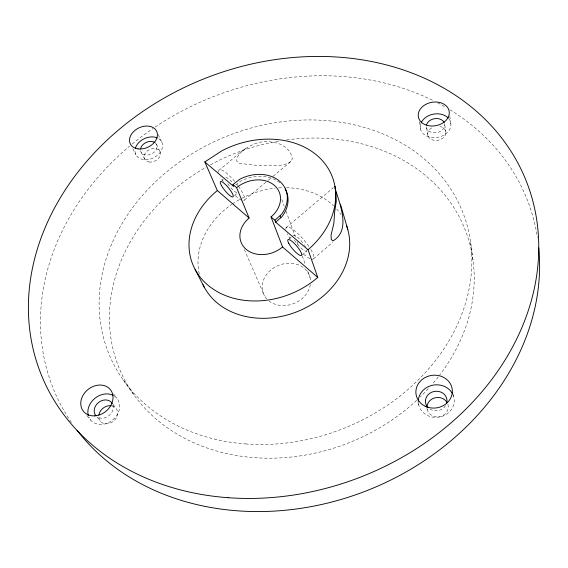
<?xml version="1.0" encoding="UTF-8"?>
<svg xmlns="http://www.w3.org/2000/svg" width="568" height="568" viewBox="0 0 568 568"><rect width="100%" height="100%" fill="white"/><g stroke="black" fill="none" stroke-linecap="round" stroke-linejoin="round"><path stroke-width="0.43" stroke-dasharray="2.84 2.13" d="M273.066 176.307L291.363 161.106L292.264 158.749C291.185 148.993 281.075 142.88 271.937 142.17C250.424 137.839 234.861 158.507 219.653 169.64M313.529 258.809L332.756 242.231M302.211 254.833L306.677 250.999M289.162 238.674L291.079 237.041M245.901 148.198L240.697 152.572L237.097 157.35L236.7 161.056L239.519 163.456C249.764 164.28 260.016 166.694 270.411 165.089C277.425 165.742 285.661 165.792 291.363 161.106M286.173 227.633L333.395 187.625M244.595 199.943L267.642 180.809M268.323 180.241L272.384 176.868M235.684 184.99L240.505 181.284A34.4 27.037 -21.7 0 1 279.875 182.846M234.435 195.619L238.134 192.559M221.96 180.475L223.196 179.46M86.904 415.535L90.71 420.157M96.936 416.955L100.465 421.328M112.933 404.331L115.858 408.144M113.564 393.936L116.632 398.019M123.299 380.049L134.751 395.981M132.798 148.731L135.944 154.844M141.077 152.196L144.627 159.203M156.456 144.258L159.871 151.322M158.245 134.644L161.568 141.617M244.332 249.522L264.454 295.765M281.849 199.56L284.248 206.198M286.052 211.175L295.353 236.891M297.156 241.869L298.654 246.015M302.254 255.969L305.556 265.1M307.657 270.908L310.057 277.539M417.984 402.172L418.865 405.58M426.916 408.321L427.292 409.847M453.221 394.575L453.569 396.315M419.276 121.559L420.732 129.887M427.924 135.823L426.341 126.373A9.28 7.079 -10.7 0 0 436.38 132.72A9.28 7.079 -10.7 0 0 444.616 123.696M444.765 124.924L445.887 132.6M449.764 116.021L450.935 124.442M470.602 242.316L472.959 259.754M449.934 109.78A255.089 211.424 -21.7 0 1 537.456 237.573M71.376 422.4A255.089 211.424 -21.7 0 1 129.554 146.196M132.223 143.981A255.089 211.424 -21.7 0 1 152.856 128.553M155.171 126.991A255.089 211.424 -21.7 0 1 432.873 100.408M437.616 102.815A255.089 211.424 -21.7 0 1 446.136 107.515M266.754 298.903A24.729 20.547 -21.7 0 1 278.718 265.334A24.729 20.547 -21.7 0 1 310.547 281.401M310.334 284.561A24.729 20.547 -21.7 0 1 293.99 303.482A24.729 20.547 -21.7 0 1 269.097 301.04M199.29 273.989A77.681 63.126 -21.7 0 1 231.716 204.409M232.447 203.912A77.681 63.126 -21.7 0 1 239.987 199.311M241.535 198.481A77.681 63.126 -21.7 0 1 275.182 188.207M278.639 187.909A77.681 63.126 -21.7 0 1 282.949 187.717M286.407 187.717A77.681 63.126 -21.7 0 1 333.643 205.9M336.696 209.109A77.681 63.126 -21.7 0 1 340.956 214.64M241.84 200.291A19.752 4.601 50.6 0 1 234.293 194.689M223.295 181.469A19.752 4.601 50.6 0 1 220.604 176.925M218.801 172.303A19.752 4.601 50.6 0 1 235.826 182.882M236.906 184.252A19.752 4.601 50.6 0 1 237.942 185.622M238.446 186.318A19.752 4.601 50.6 0 1 243.622 200.639M236.778 192.765A9.876 2.3 50.6 0 1 226.845 182.349M225.674 177.429A9.876 2.3 50.6 0 1 232.617 182.719M310.007 258.646A20.767 5.112 49.5 0 1 302.687 253.378M290.39 239.05A20.767 5.112 49.5 0 1 287.351 233.803M285.881 229.294A20.767 5.112 49.5 0 1 294.054 230.338A20.767 5.112 49.5 0 1 309.588 247.492M310.852 249.508A20.767 5.112 49.5 0 1 312.18 259.271M306.869 250.218A10.38 2.556 49.5 0 1 301.885 248.869A10.38 2.556 49.5 0 1 293.912 239.178M293.003 235.415A10.38 2.556 49.5 0 1 304.207 244.638M304.668 245.326A10.38 2.556 49.5 0 1 305.492 246.661M286.677 139.898A186.311 155.518 -21.7 0 1 453.03 206.283A186.311 155.518 -21.7 0 1 439.717 375.015M438.248 376.918A186.311 155.518 -21.7 0 1 432.099 384.401M428.308 388.654A186.311 155.518 -21.7 0 1 420.299 396.904M416.699 400.326A186.311 155.518 -21.7 0 1 143.498 406.716A186.311 155.518 -21.7 0 1 206.177 167.184M210.494 164.777A186.311 155.518 -21.7 0 1 279.726 140.942M112.066 405.907A10.132 8.357 -39.2 0 1 117.2 415.868A10.132 8.357 -39.2 0 1 106.351 423.87A10.132 8.357 -39.2 0 1 98.761 415.726M447.904 404.352A10.693 9.684 -6.6 0 1 439.043 416.735A10.693 9.684 -6.6 0 1 426.937 407.348M439.831 126.416A9.202 7.05 -10.6 0 1 444.41 136.632A9.202 7.05 -10.6 0 1 430.132 138.72A9.202 7.05 -10.6 0 1 432.177 127.537M112.911 404.97A10.231 8.399 -39 0 1 108.928 415.691A10.231 8.399 -39 0 1 97.618 417.125M114.416 396.095A17.047 14.001 -39 0 1 112.627 419.993A17.047 14.001 -39 0 1 88.793 417.026M445.589 405.63A10.799 9.755 -7 0 1 428.57 408.058M452.966 394.71A17.998 16.252 -7 0 1 440.491 416.813A17.998 16.252 -7 0 1 418.375 403.081M448.805 118.669A15.464 11.8 -10.7 0 1 437.63 137.357A15.464 11.8 -10.7 0 1 420.774 123.753M155.383 142.958A8.655 6.369 -25.4 0 1 151.855 153.836A8.655 6.369 -25.4 0 1 140.552 150.612M158.607 138.592A14.427 10.614 -25.4 0 1 153.076 158.018A14.427 10.614 -25.4 0 1 135.141 149.299M245.646 443.949A190.578 157.35 -21.7 0 0 463.09 213.121A190.578 157.35 -21.7 0 0 147.723 189.606A190.578 157.35 -21.7 0 0 245.646 443.949M149.072 162.015A8.584 6.354 -25.5 0 0 160.417 152.898A8.584 6.354 -25.5 0 0 147.297 150.953A8.584 6.354 -25.5 0 0 149.072 162.015"/><path stroke-width="0.85" d="M308.041 249.735L275.672 222.194L274.926 220.228L281.472 214.42A34.485 27.065 -21.7 0 0 279.421 181.043A34.485 27.065 -21.7 0 0 239.696 179.282L232.958 184.564L233.782 186.552L204.828 161.923L221.918 150.754A82.474 64.873 -21.7 0 1 322.908 161.248A82.474 64.873 -21.7 0 1 308.041 249.735L317.76 277.411A79.57 63.843 -21.7 0 1 207.434 284.738A79.57 63.843 -21.7 0 1 217.331 190.536L204.828 161.923M275.672 222.194L282.197 216.401A34.4 27.037 -21.7 0 0 285.129 188.952M334.744 186.481L335.368 186.766L336.291 201.029L334.637 212.041L333.849 223.543L331.073 234.953L331.229 239.412L332.94 240.91C351.393 230.26 339.55 203.344 334.85 187.788M232.958 184.564L236.622 187.674L249.118 218.034A26.504 21.25 -21.7 0 0 246.015 249.217A26.504 21.25 -21.7 0 0 282.552 246.959L317.76 277.411M236.622 187.674A27.534 21.612 -21.7 0 1 274.266 185.282A27.534 21.612 -21.7 0 1 271.042 216.926L274.926 220.228M217.331 190.536L249.118 218.034M195.136 269.488L204.146 287.025M271.042 216.926L282.552 246.959M280.109 215.861L280.848 217.835M340.424 204.168L347.822 229.607M538.755 247.918A255.089 211.424 -21.7 0 1 367.482 490.39A255.089 211.424 -21.7 0 1 77.085 430.274M346.487 225.475A77.681 63.126 -21.7 0 1 298.321 311.207A77.681 63.126 -21.7 0 1 202.975 284.696M98.86 414.938A10.132 8.357 -39.2 0 1 111.307 405.758M426.937 407.348A10.693 9.684 -6.6 0 1 434.818 397.849A10.693 9.684 -6.6 0 1 446.817 402.045M95.921 415.705A10.231 8.399 -39 0 1 98.889 402.222A10.231 8.399 -39 0 1 112.329 403.614M88.303 415.613A17.047 14.001 -39 0 1 94.877 398.345A17.047 14.001 -39 0 1 113.138 395.349M427.938 407.441A10.799 9.755 -7 0 1 433.867 391.522A10.799 9.755 -7 0 1 446.654 403.23M418.289 401.391A17.998 16.252 -7 0 1 432.475 385.26A17.998 16.252 -7 0 1 452.597 393.929M426.66 124.513A9.28 7.079 -10.7 0 1 435.131 118.591A9.28 7.079 -10.7 0 1 444.19 122.532M421.065 122.993A15.464 11.8 -10.7 0 1 433.54 114.118A15.464 11.8 -10.7 0 1 448.273 118.059M140.587 148.873A8.655 6.369 -25.4 0 1 146.381 142.348A8.655 6.369 -25.4 0 1 154.929 142.603M135.305 148.56A14.427 10.614 -25.4 0 1 157.265 137.896M228.102 497.703A261.11 213.973 -21.7 0 0 527.026 183.045A261.11 213.973 -21.7 0 0 95.609 151.571A261.11 213.973 -21.7 0 0 228.102 497.703M288.778 243.402A10.394 2.499 49.5 0 0 300.926 255.621A10.394 2.499 49.5 0 0 294.529 243.636A10.394 2.499 49.5 0 0 288.778 243.402M221.52 185.679A9.89 2.251 50.5 0 0 232.738 196.997A9.89 2.251 50.5 0 0 225.993 185.047A9.89 2.251 50.5 0 0 221.52 185.679M425.148 406.184A18.275 16.422 -7.5 0 0 452.355 391.011A18.275 16.422 -7.5 0 0 424.836 377.706A18.275 16.422 -7.5 0 0 425.148 406.184M426.085 125.024A15.67 11.864 -10.9 0 0 449.295 112.656A15.67 11.864 -10.9 0 0 425.858 104.342A15.67 11.864 -10.9 0 0 426.085 125.024M138.024 148.873A14.612 10.657 -25.4 0 0 157.322 133.409A14.612 10.657 -25.4 0 0 135.035 130.306A14.612 10.657 -25.4 0 0 138.024 148.873M94.302 415.882A17.296 14.108 -38.6 0 0 111.974 392.275A17.296 14.108 -38.6 0 0 84.405 393.226A17.296 14.108 -38.6 0 0 94.302 415.882"/></g></svg>
